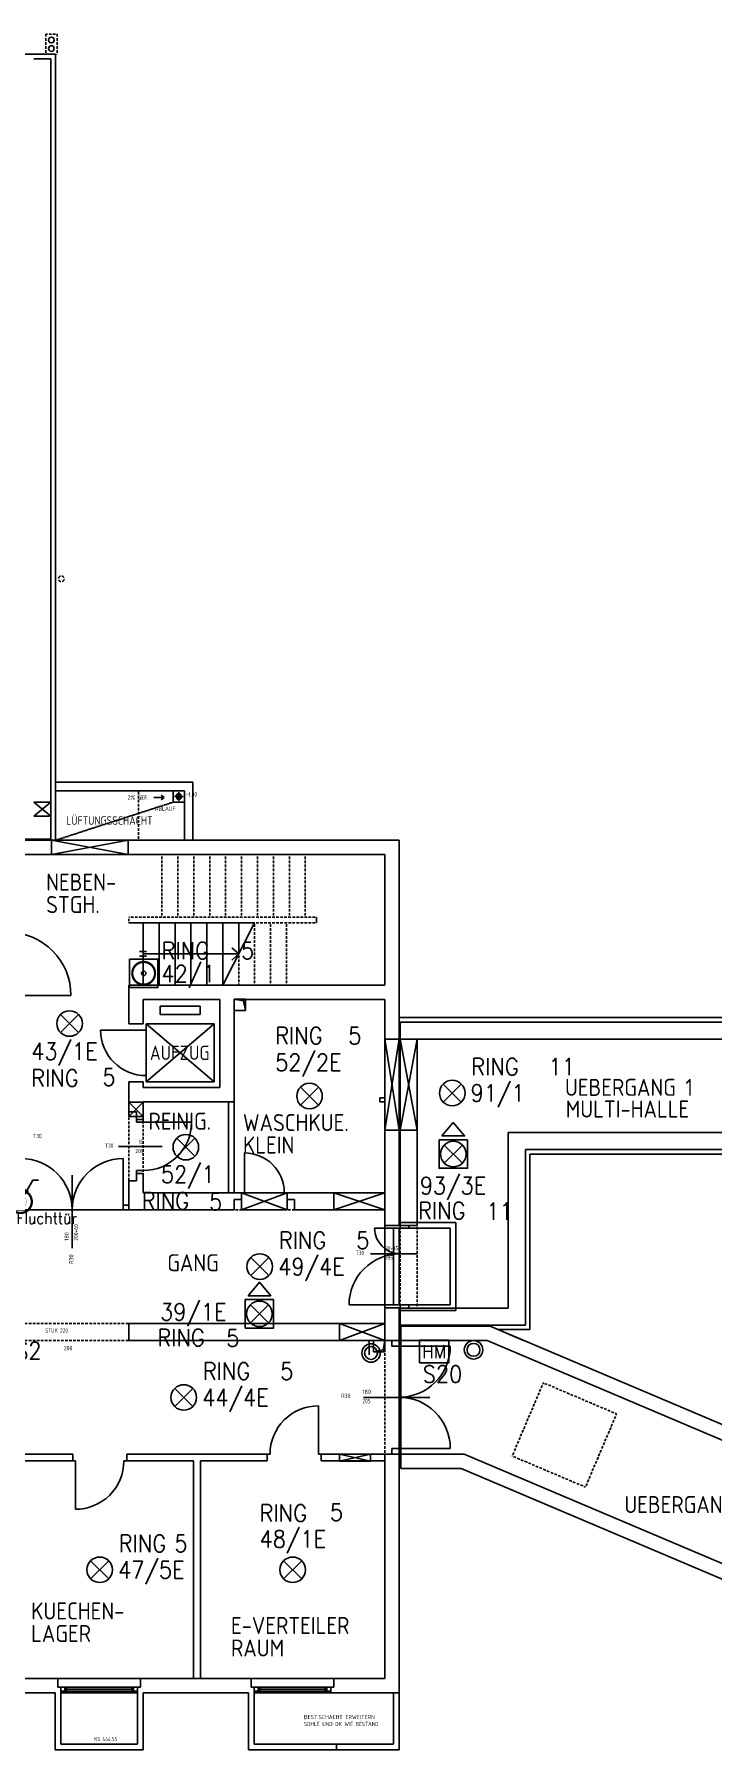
# Model space of a CAD drawing. Extents: x -386 to 10077, y -116 to 3208.
# Drawn here: x 3814 to 5006, y -100 to 2918 of the extents above; entities that cross this region are included whole.
import ezdxf
from ezdxf.enums import TextEntityAlignment as Align

# ---------------------------------------------------------------- set-up
doc = ezdxf.new("R2010")
doc.units = 0
doc.header["$LTSCALE"] = 60
for name, pattern in [('X1$0$ACHSE', [0.115, 0, -0.04, 0.075, 0]), ('X1$0$PUNKT_1MM', [0.05, 0, -0.05]), ('Y1$0$ACHSE', [0.115, 0, -0.04, 0.075, 0])]:
    doc.linetypes.add(name, pattern=pattern)
doc.layers.get('0').update_dxf_attribs({"linetype": 'CONTINUOUS'})
doc.layers.add('SECO-BRAND', color=240, linetype='CONTINUOUS')
doc.layers.add('SECO-BRAND_LOOP', color=81, linetype='CONTINUOUS')
doc.styles.add('ROMANS', font='romans.shx', dxfattribs={"width": 0.9})
doc.styles.add('SMALL', font='ISO.SHX', dxfattribs={"height": 12.5})

# ---------------------------------------------------------------- blocks, each defined once
blk = doc.blocks.new('SecoS-magnet')
blk.add_lwpolyline([(-0.256, -0.2), (0.256, -0.2), (0.256, 0.2), (-0.256, 0.2)], close=True)
at = {"color": 82, "style": 'ROMANS', "width": 0.95}
blk.add_text('HM', height=0.23, dxfattribs=at).set_placement((0, 0), align=Align.MIDDLE_CENTER)
at = {"style": 'ROMANS', "width": 0.9, "flags": 1}
for tag, p in [('PRODUKT_1', (-0.378, -0.146)), ('PRODUKT_2', (-0.378, -0.596)), ('TECHNIK', (-0.378, -1.049)), ('SECOPOS', (-0.378, -1.51))]:
    blk.add_attdef(tag, text='', height=0.3, dxfattribs=at).set_placement(p, align=Align.RIGHT)
at = {"color": 81, "style": 'ROMANS', "width": 0.9}
for tag, p in [('MELDERNUMMER', (0.278, -0.123)), ('LINE_1', (0.278, -0.572)), ('LINE_2', (0.278, -1.023)), ('ZUSATZTEXT', (0.278, -1.468))]:
    blk.add_attdef(tag, p, '', height=0.3, dxfattribs=at)
at = {"layer": 'SECO-BRAND_LOOP', "color": 7, "style": 'ROMANS', "width": 0.8}
for tag, p, flags in [('RING', (0.278, 0.325), 9), ('RINGNUMMER', (1.242, 0.325), 1)]:
    blk.add_attdef(tag, p, '', height=0.3, dxfattribs=dict(at, flags=flags))
blk = doc.blocks.new('SecoS-anschluss steuerung')
blk.add_lwpolyline([(0.315, 0.379), (0.219, 0.379), (0.118, 0.205)])
at = {"const_width": 0.4}
for points in [[(-0.02, 0, -1), (0.02, 0, 0.956007)], [(-0.02, 0, 1), (0.02, 0, -0.956007)]]:
    blk.add_lwpolyline(points, format="xyb", dxfattribs=at)
at = {"const_width": 0.00445}
blk.add_lwpolyline([(-0.107, 0, 1), (0.107, 0, 1)], format="xyb", close=True, dxfattribs=at)
blk.add_lwpolyline([(0.055, 0.095, 0, 0.08, 0), (0.118, 0.205, 0.1, 0.1, 0)], format="xyseb")
blk.add_circle((0, 0), 0.04)
at = {"style": 'ROMANS', "width": 0.9, "flags": 1}
for tag, p in [('PRODUKT_1', (-0.344, -0.029)), ('PRODUKT_2', (-0.344, -0.479)), ('TECHNIK', (-0.344, -0.931)), ('SECOPOS', (-0.344, -1.393))]:
    blk.add_attdef(tag, text='', height=0.3, dxfattribs=at).set_placement(p, align=Align.RIGHT)
at = {"color": 81, "style": 'ROMANS', "width": 0.9}
for tag, p in [('MELDERNUMMER', (0.33, -0.013)), ('LINE_1', (0.33, -0.461)), ('LINE_2', (0.33, -0.913)), ('ZUSATZTEXT', (0.33, -1.358))]:
    blk.add_attdef(tag, p, '', height=0.3, dxfattribs=at)
at = {"layer": 'SECO-BRAND_LOOP', "color": 7, "style": 'ROMANS', "width": 0.8}
for tag, p, flags in [('RING', (0.33, 0.436), 9), ('RINGNUMMER', (1.294, 0.436), 1)]:
    blk.add_attdef(tag, p, '', height=0.3, dxfattribs=dict(at, flags=flags))
blk = doc.blocks.new('SecoS-sirene')
blk.add_lwpolyline([(0.044, 0.307), (0.144, 0.807), (-0.206, 1.007), (-0.056, 0.307)])
blk.add_lwpolyline([(0.15, 0), (-0.15, 0), (-0.15, 0.306), (0.15, 0.306)], close=True)
at = {"style": 'ROMANS', "width": 0.9, "flags": 1}
for tag, p in [('PRODUKT_1', (-0.344, 0.022)), ('PRODUKT_2', (-0.344, -0.428)), ('TECHNIK', (-0.344, -0.88)), ('SECOPOS', (-0.344, -1.342))]:
    blk.add_attdef(tag, text='', height=0.3, dxfattribs=at).set_placement(p, align=Align.RIGHT)
at = {"color": 81, "style": 'ROMANS', "width": 0.9}
for tag, p in [('MELDERNUMMER', (0.33, 0.038)), ('LINE_1', (0.33, -0.41)), ('LINE_2', (0.33, -0.861)), ('ZUSATZTEXT', (0.33, -1.307))]:
    blk.add_attdef(tag, p, '', height=0.3, dxfattribs=at)
at = {"layer": 'SECO-BRAND_LOOP', "color": 7, "style": 'ROMANS', "width": 0.8}
for tag, p, flags in [('RING', (0.33, 0.487), 9), ('RINGNUMMER', (1.294, 0.487), 1)]:
    blk.add_attdef(tag, p, '', height=0.3, dxfattribs=dict(at, flags=flags))
blk = doc.blocks.new('SecoS-opt zwdi')
for p, q in [((0.159, 0.159), (-0.159, -0.159)), ((-0.159, 0.159), (0.159, -0.159))]:
    blk.add_line(p, q)
for points in [[(-0.201, 0.32), (-0.001, 0.555), (0.199, 0.32)], [(0.25, 0.25), (-0.25, 0.25), (-0.25, -0.25), (0.25, -0.25)]]:
    blk.add_lwpolyline(points, close=True)
blk.add_circle((0, 0), 0.225)
at = {"style": 'ROMANS', "width": 0.9, "flags": 1}
for tag, p in [('PRODUKT_1', (-0.344, -0.147)), ('PRODUKT_2', (-0.344, -0.597)), ('TECHNIK', (-0.344, -1.049)), ('SECOPOS', (-0.344, -1.511))]:
    blk.add_attdef(tag, text='', height=0.3, dxfattribs=at).set_placement(p, align=Align.RIGHT)
at = {"color": 81, "style": 'ROMANS', "width": 0.9}
for tag, p in [('MELDERNUMMER', (0.33, -0.131)), ('LINE_1', (0.33, -0.579)), ('LINE_2', (0.33, -1.031)), ('ZUSATZTEXT', (0.33, -1.476))]:
    blk.add_attdef(tag, p, '', height=0.3, dxfattribs=at)
at = {"layer": 'SECO-BRAND_LOOP', "color": 7, "style": 'ROMANS', "width": 0.8, "flags": 8}
blk.add_attdef('RING', (0.33, 0.317), '', height=0.3, dxfattribs=at)
at = {"layer": 'SECO-BRAND_LOOP', "color": 7, "style": 'ROMANS', "width": 0.8}
blk.add_attdef('RINGNUMMER', (1.294, 0.317), '', height=0.3, dxfattribs=at)
blk = doc.blocks.new('SecoS-dkm')
blk.add_lwpolyline([(-0.25, 0.25), (0.25, 0.25), (0.25, -0.25), (-0.25, -0.25)], close=True)
at = {"const_width": 0.4}
for points in [[(-0.02, 0, -1), (0.02, 0, 0.956007)], [(-0.02, 0, 1), (0.02, 0, -0.956007)]]:
    blk.add_lwpolyline(points, format="xyb", dxfattribs=at)
blk.add_circle((0, 0), 0.04)
at = {"style": 'ROMANS', "width": 0.9, "flags": 1}
for tag, p in [('PRODUKT_1', (-0.344, -0.147)), ('PRODUKT_2', (-0.344, -0.597)), ('TECHNIK', (-0.344, -1.049)), ('SECOPOS', (-0.344, -1.511))]:
    blk.add_attdef(tag, text='', height=0.3, dxfattribs=at).set_placement(p, align=Align.RIGHT)
at = {"color": 81, "style": 'ROMANS', "width": 0.9}
for tag, p in [('MELDERNUMMER', (0.33, -0.131)), ('LINE_1', (0.33, -0.579)), ('LINE_2', (0.33, -1.031)), ('ZUSATZTEXT', (0.33, -1.476))]:
    blk.add_attdef(tag, p, '', height=0.3, dxfattribs=at)
at = {"layer": 'SECO-BRAND_LOOP', "color": 7, "style": 'ROMANS', "width": 0.8, "flags": 8}
blk.add_attdef('RING', (0.33, 0.317), '', height=0.3, dxfattribs=at)
at = {"layer": 'SECO-BRAND_LOOP', "color": 7, "style": 'ROMANS', "width": 0.8}
blk.add_attdef('RINGNUMMER', (1.294, 0.317), '', height=0.3, dxfattribs=at)
blk = doc.blocks.new('SecoS-torschliesser')
for radius in [0.162, 0.113]:
    blk.add_circle((0, 0), radius)
at = {"style": 'ROMANS', "width": 0.9, "flags": 1}
for tag, p in [('PRODUKT_1', (-0.328, -0.13)), ('PRODUKT_2', (-0.328, -0.58)), ('TECHNIK', (-0.328, -1.033)), ('SECOPOS', (-0.328, -1.495))]:
    blk.add_attdef(tag, text='', height=0.3, dxfattribs=at).set_placement(p, align=Align.RIGHT)
at = {"color": 81, "style": 'ROMANS', "width": 0.9}
for tag, p in [('MELDERNUMMER', (0.195, -0.142)), ('LINE_1', (0.195, -0.59)), ('LINE_2', (0.195, -1.042)), ('ZUSATZTEXT', (0.195, -1.487))]:
    blk.add_attdef(tag, p, '', height=0.3, dxfattribs=at)
at = {"layer": 'SECO-BRAND_LOOP', "color": 7, "style": 'ROMANS', "width": 0.8}
for tag, p, flags in [('RING', (0.195, 0.307), 9), ('RINGNUMMER', (1.159, 0.307), 1)]:
    blk.add_attdef(tag, p, '', height=0.3, dxfattribs=dict(at, flags=flags))
blk = doc.blocks.new('SecoS-opt')
for p, q in [((0.159, 0.159), (-0.159, -0.159)), ((-0.159, 0.159), (0.159, -0.159))]:
    blk.add_line(p, q)
blk.add_circle((0, 0), 0.225)
at = {"style": 'ROMANS', "width": 0.9, "flags": 1}
for tag, p in [('PRODUKT_1', (-0.344, -0.147)), ('PRODUKT_2', (-0.344, -0.597)), ('TECHNIK', (-0.344, -1.049)), ('SECOPOS', (-0.344, -1.511))]:
    blk.add_attdef(tag, text='', height=0.3, dxfattribs=at).set_placement(p, align=Align.RIGHT)
at = {"color": 81, "style": 'ROMANS', "width": 0.9}
for tag, p in [('MELDERNUMMER', (0.33, -0.131)), ('LINE_1', (0.33, -0.989)), ('LINE_2', (0.33, -1.441)), ('ZUSATZTEXT', (0.33, -1.886))]:
    blk.add_attdef(tag, p, '', height=0.3, dxfattribs=at)
at = {"layer": 'SECO-BRAND_LOOP', "color": 7, "style": 'ROMANS', "width": 0.8, "flags": 8}
blk.add_attdef('RING', (0.33, -0.579), '', height=0.3, dxfattribs=at)
at = {"layer": 'SECO-BRAND_LOOP', "color": 7, "style": 'ROMANS', "width": 0.8}
blk.add_attdef('RINGNUMMER', (1.294, -0.579), '', height=0.3, dxfattribs=at)

msp = doc.modelspace()

# ---------------------------------------------------------------- linework, layer by layer
at = {"color": 252, "linetype": 'X1$0$ACHSE'}
for p, q in [((3833.5, 2883), (3833.5, 2918)), ((3853.5, 2918), (3833.5, 2918)), ((3853.5, 2883), (3853.5, 2918)), ((3850.5, 2883), (3853.5, 2883)), ((3997, 1500), (3997, 1587)), ((4038, 1365), (4038, 1475)), ((4066, 1365), (4066, 1475)), ((4094, 1365), (4094, 1475)), ((4122, 1365), (4122, 1475)), ((4150, 1365), (4150, 1475)), ((4178, 1365), (4178, 1475)), ((4206, 1365), (4206, 1475)), ((4234, 1365), (4234, 1475)), ((4262, 1365), (4262, 1475)), ((4290, 1365), (4290, 1475)), ((4310, 1365), (3980, 1365)), ((3980, 1355), (3980, 1365)), ((4201, 1355), (4310, 1355)), ((4201, 1355), (4201, 1245)), ((4229, 1355), (4229, 1245)), ((4257, 1355), (4257, 1245)), ((4173, 1300), (4173, 1245)), ((3980, 1022), (3980, 901)), ((4005, 914), (4005, 1009)), ((4165, 850), (4271, 850)), ((4457, 822.5), (4457, 677)), ((4487, 822.5), (4487, 677)), ((3780, 650), (3980, 650)), ((3780, 620), (3980, 620)), ((4430, 420), (4430, 620)), ((4455, 420), (4455, 620)), ((4653.9, 416.7), (4708.6, 545.5)), ((4708.6, 545.5), (4837.4, 490.8)), ((4782.7, 362), (4837.4, 490.8)), ((4653.9, 416.7), (4782.7, 362))]:
    msp.add_line(p, q, dxfattribs=at)
at = {"color": 252, "linetype": 'Continuous'}
for p, q in [((1564.5, 2883), (3850.5, 2883)), ((3812.5, 2875), (3842.5, 2875)), ((3842.5, 2875), (3842.5, 1502)), ((3850.5, 2883), (3850.5, 1500)), ((3850.5, 1602), (4092.5, 1602)), ((4092.5, 1500), (4092.5, 1602)), ((3850.5, 1587), (4077.5, 1587)), ((4023.9, 1575.1), (4041.8, 1575.1)), ((4041.8, 1575.1), (4036.3, 1579.2)), ((4041.8, 1575.1), (4036.3, 1571)), ((4057.5, 1587), (4057.5, 1567)), ((4060, 1577), (4075, 1577)), ((4067.5, 1569.5), (4067.5, 1584.5)), ((4077.5, 1500), (4077.5, 1587)), ((4077.5, 1587), (4077.5, 1567)), ((3812.4, 1567.2), (3842.4, 1567.2)), ((3812.4, 1567.2), (3842.4, 1542.2)), ((3812.4, 1542.2), (3842.4, 1567.2)), ((3812.4, 1542.2), (3842.4, 1542.2)), ((3842.5, 1547.1), (3842.5, 1562.1)), ((4057.5, 1567), (4077.5, 1567)), ((3490, 1502), (3842.5, 1502)), ((3660, 1500), (4455, 1500)), ((3660, 1500), (4455, 1500)), ((3843.7, 1475), (3978.7, 1500)), ((3978.7, 1475), (3843.7, 1500)), ((3843.7, 1500), (3978.7, 1500)), ((3843.7, 1475), (3843.7, 1500)), ((3978.7, 1475), (3978.7, 1500)), ((4455, 1500), (4401.5, 1500)), ((4455, 1500), (4402.3, 1500)), ((4455, 827.5), (4455, 1500)), ((4455, 827.5), (4455, 1500)), ((3780, 1475), (4430, 1475)), ((3978.7, 1475), (3843.7, 1475)), ((4430, 1475), (4402.3, 1475)), ((4430, 1245), (4430, 1475)), ((4430, 1245), (4430, 1475)), ((4310, 1365), (4310, 1355)), ((4201, 1355), (3980, 1355)), ((4005, 1355), (4005, 1245)), ((4033, 1355), (4033, 1245)), ((4061, 1355), (4061, 1245)), ((4089, 1355), (4089, 1245)), ((4117, 1355), (4117, 1245)), ((4145, 1355), (4145, 1245)), ((4145, 1245), (4201, 1355)), ((4173, 1355), (4173, 1300)), ((4010.7, 1304.1), (3998.2, 1304.1)), ((4005, 1300), (4173, 1300)), ((4173, 1300), (4160.7, 1310.8)), ((4173, 1300), (4160.7, 1289.2)), ((4010.7, 1295.9), (3998.2, 1295.9)), ((4430, 1245), (3980, 1245)), ((3980, 1177), (3980, 1245)), ((4430, 1245), (4402.3, 1245)), ((3767, 1227), (3878, 1227)), ((4140, 1220), (4005, 1220)), ((4005, 1177), (4005, 1220)), ((4034.8, 1208.1), (4105.2, 1208.1)), ((4034.8, 1193.2), (4034.8, 1208.1)), ((4105.2, 1193.2), (4105.2, 1208.1)), ((4140, 1065), (4140, 1220)), ((4165, 1220.3), (4165, 1200.3)), ((4165, 1220.3), (4185, 1220.3)), ((4181.4, 1217.4), (4165, 1220.3)), ((4165, 1040), (4165, 1220)), ((4430, 1220), (4165, 1220)), ((4185, 1220.3), (4181.4, 1217.4)), ((4185, 1220.3), (4181.4, 1217.4)), ((4181.4, 1217.4), (4185, 1200.3)), ((4185, 1200.3), (4185, 1220.3)), ((4185, 1200.3), (4185, 1220.3)), ((4430, 1220), (4402.3, 1220)), ((4430, 880), (4430, 1220)), ((4430, 880), (4430, 1220)), ((4034.8, 1193.2), (4105.2, 1193.2)), ((4165, 1200.3), (4185, 1200.3)), ((5053.2, 1188), (4455, 1188)), ((5053.2, 1188), (4455, 1188)), ((4457, 1180), (4457, 822.5)), ((5061.5, 1180), (4457, 1180)), ((5061.2, 1180), (4457, 1180)), ((4457, 1180), (4457, 822.5)), ((4010, 1166), (3930, 1166)), ((4005, 1177), (3980, 1177)), ((4010, 1177), (4130, 1177)), ((4010, 1177), (4130, 1075)), ((4010, 1075), (4130, 1177)), ((4010, 1177), (4010, 1075)), ((4130, 1177), (4130, 1075)), ((4430.2, 1150), (4455.2, 990)), ((4430.2, 990), (4455.2, 1150)), ((4430.2, 1150), (4455.2, 1150)), ((4430.2, 990), (4430.2, 1150)), ((4430.2, 1150), (4455.2, 990)), ((4430.2, 990), (4455.2, 1150)), ((4430.2, 1150), (4455.2, 1150)), ((4455.2, 1150), (4455.2, 990)), ((4457, 1150), (4487, 990)), ((4457, 990), (4487, 1150)), ((5091.5, 1150), (4457, 1150)), ((5091, 1150), (4457, 1150)), ((4457, 1150), (4487, 990)), ((4457, 990), (4487, 1150)), ((4487, 1150), (4487, 822.5)), ((4487, 1150), (4487, 822.5)), ((3980, 1022), (3980, 1075)), ((4005, 1075), (3980, 1075)), ((4005, 1065), (4005, 1075)), ((4140, 1065), (4005, 1065)), ((4010, 1075), (4130, 1075)), ((3980, 1039.1), (4005, 1039.1)), ((4005, 1014.1), (3980, 1039.1)), ((3980, 1014.1), (4005, 1039.1)), ((3980, 1014.1), (3980, 1039.1)), ((4165, 1040), (4005, 1040)), ((4005, 1022), (4005, 1040)), ((4005, 1014.1), (4005, 1039.1)), ((4155, 1040), (4155, 880)), ((4165, 1040), (4165, 880)), ((4421, 1047), (4430, 1047)), ((4421, 1047), (4421, 1040)), ((4421, 1040), (4430, 1040)), ((3993, 1022), (3980, 1022)), ((4005, 1014.1), (3980, 1014.1)), ((3993, 1022), (3993, 1009)), ((3993, 1004), (3993, 1009.7)), ((3993, 1009), (4005, 1009)), ((4005, 1004), (3993, 1004)), ((4005, 1022), (4005, 1009)), ((4005, 1009), (4005, 1004)), ((4090, 1004), (4005, 1004)), ((4430.2, 990), (4455.2, 990)), ((4430.2, 990), (4455.2, 990)), ((4457, 990), (4487, 990)), ((4457, 990), (4487, 990)), ((4647, 986), (4647, 677)), ((5091.5, 986), (4647, 986)), ((5091.5, 986), (4647, 986)), ((4647, 986), (4647, 677)), ((4038.5, 961.5), (3961.8, 961.5)), ((3970, 850), (3970, 940)), ((4183, 880), (4183, 950)), ((4677, 956), (4677, 647)), ((5061.5, 956), (4677, 956)), ((5061.5, 956), (4677, 956)), ((4677, 956), (4677, 647)), ((4685, 948), (4685, 639)), ((5053.5, 948), (4685, 948)), ((5053.5, 948), (4685, 948)), ((4685, 948), (4685, 639)), ((3880, 782.2), (3880, 910.6)), ((3993, 919), (3993, 914)), ((4005, 919), (3993, 919)), ((3993, 901), (3993, 914)), ((3993, 914), (4005, 914)), ((4005, 901), (4005, 914)), ((3980, 850), (3980, 901)), ((3993, 901), (3980, 901)), ((4005, 880), (4005, 901)), ((4005, 880), (4165, 880)), ((4165, 880), (4178, 880)), ((4178, 880), (4178, 868)), ((4178, 850), (4178, 880)), ((4258, 850), (4178, 880)), ((4178, 850), (4258, 880)), ((4178, 880), (4258, 880)), ((4178, 880), (4183, 880)), ((4253, 880), (4258, 880)), ((4258, 880), (4258, 868)), ((4258, 850), (4258, 880)), ((4258, 880), (4271, 880)), ((4271, 880), (4430, 880)), ((4340, 880), (4430, 880)), ((4430, 850), (4340, 880)), ((4340, 850), (4430, 880)), ((4340, 850), (4340, 880)), ((4402.3, 880), (4430, 880)), ((4430, 850), (4430, 880)), ((3980, 850), (3780, 850)), ((3970, 858), (3980, 858)), ((3980, 850), (4165, 850)), ((4165, 868), (4178, 868)), ((4165, 868), (4165, 850)), ((4258, 850), (4178, 850)), ((4258, 868), (4271, 868)), ((4271, 850), (4271, 868)), ((4271, 850), (4430, 850)), ((4430, 850), (4340, 850)), ((4402.3, 850), (4430, 850)), ((4430, 822.5), (4430, 850)), ((4430, 822.5), (4430, 850)), ((4412, 817.5), (4457, 817.5)), ((4412, 817.5), (4457, 817.5)), ((4430, 822.5), (4430, 677.5)), ((4430, 822.5), (4445, 822.5)), ((4430, 822.5), (4445, 822.5)), ((4445, 822.5), (4455, 822.5)), ((4445, 822.5), (4455, 822.5)), ((4445, 817.5), (4545, 817.5)), ((4445, 817.5), (4445, 682.5)), ((4455, 827.5), (4555, 827.5)), ((4455, 827.5), (4455, 822.5)), ((4455, 827.5), (4455, 822.5)), ((4455, 817.5), (4455, 682.5)), ((4457, 822.5), (4487, 822.5)), ((4457, 817.5), (4457, 822.5)), ((4457, 817.5), (4457, 822.5)), ((4457, 817.5), (4457, 822.5)), ((4457, 822.5), (4487, 822.5)), ((4457, 817.5), (4457, 822.5)), ((4457, 817.5), (4472, 817.5)), ((4472, 817.5), (4457, 817.5)), ((4472, 817.5), (4472, 822.5)), ((4472, 817.5), (4472, 822.5)), ((4545, 817.5), (4545, 682.5)), ((4555, 827.5), (4555, 672.5)), ((4404.7, 772.5), (4487, 772.5)), ((4404.7, 772.5), (4487, 772.5)), ((4457, 682.5), (4367, 682.5)), ((4457, 682.5), (4367, 682.5)), ((4430, 650), (4430, 677.5)), ((4430, 677.5), (4445, 677.5)), ((4430, 650), (4430, 677.5)), ((4430, 677.5), (4445, 677.5)), ((4445, 682.5), (4545, 682.5)), ((4445, 677.5), (4455, 677.5)), ((4445, 677.5), (4455, 677.5)), ((4455, 677.5), (4455, 672.5)), ((4455, 677.5), (4455, 672.5)), ((4455, 672.5), (4555, 672.5)), ((4455, 650), (4455, 672.5)), ((4455, 650), (4455, 672.5)), ((4457, 682.5), (4457, 677.5)), ((4457, 682.5), (4457, 677.5)), ((4457, 682.5), (4457, 677.5)), ((4457, 682.5), (4472, 682.5)), ((4457, 677.5), (4457, 682.5)), ((4472, 682.5), (4457, 682.5)), ((4457, 677), (4647, 677)), ((4457, 647), (4457, 677)), ((4457, 677), (4487, 677)), ((4457, 677), (4457, 647)), ((4457, 647), (4457, 677)), ((4472, 677.5), (4472, 682.5)), ((4472, 677.5), (4472, 682.5)), ((4487, 677), (4647, 677)), ((3980, 650), (4430, 650)), ((3980, 650), (3980, 620)), ((4350, 650), (4430, 650)), ((4430, 620), (4350, 650)), ((4350, 620), (4430, 650)), ((4350, 620), (4350, 650)), ((4430, 650), (4402.3, 650)), ((4430, 620), (4430, 650)), ((4455, 620), (4455, 650)), ((4455, 620), (4455, 650)), ((4457, 647), (4677, 647)), ((4457, 647), (4677, 647)), ((4458, 645), (4615, 645)), ((4458, 620), (4458, 645)), ((4458, 645), (4615, 645)), ((4458, 620), (4458, 645)), ((4615, 645), (4673.9, 620)), ((4615, 645), (5201.5, 396.1)), ((4685, 639), (4629.1, 639)), ((4685, 639), (4629.1, 639)), ((3980, 620), (4455, 620)), ((4429.9, 620), (4350, 620)), ((4455, 620), (4402.3, 620)), ((4402.3, 620), (4402.3, 595)), ((4430, 620), (4405, 620)), ((4409.9, 620), (4409.9, 600)), ((4409.9, 620), (4409.9, 600)), ((4409.9, 620), (4409.9, 600)), ((4429.9, 620), (4409.9, 620)), ((4429.9, 620), (4409.9, 620)), ((4427, 603.6), (4429.9, 620)), ((4427, 603.6), (4429.9, 620)), ((4427, 603.6), (4429.9, 620)), ((4429.9, 620), (4429.9, 600)), ((4429.9, 620), (4429.9, 600)), ((4429.9, 620), (4429.9, 600)), ((4442.5, 610), (4442.5, 620)), ((4455, 610), (4442.5, 610)), ((4455, 620), (4455, 420)), ((4455, 620), (4455, 420)), ((4455, 610), (4545, 610)), ((4458, 620), (4609.9, 620)), ((4458, 620), (4609.9, 620)), ((4458, 420), (4458, 620)), ((4609.9, 620), (5201.5, 368.9)), ((4427, 603.6), (4409.9, 600)), ((4427, 603.6), (4409.9, 600)), ((4427, 603.6), (4409.9, 600)), ((4409.9, 600), (4429.9, 600)), ((4409.9, 600), (4429.9, 600)), ((4409.9, 600), (4429.9, 600)), ((4409.9, 600), (4429.9, 600)), ((4409.9, 600), (4429.9, 600)), ((4409.9, 600), (4429.9, 600)), ((4429.9, 600), (4427, 603.6)), ((4429.9, 600), (4427, 603.6)), ((4429.9, 600), (4427, 603.6)), ((4429.9, 600), (4427, 603.6)), ((4429.9, 600), (4427, 603.6)), ((4429.9, 600), (4427, 603.6)), ((4392.6, 519.9), (4509, 519.9)), ((4313, 420), (4313, 505)), ((4442.5, 420), (4442.5, 430)), ((4442.5, 430), (4455, 430)), ((4455, 430), (4545, 430)), ((3293.5, 420), (3881, 420)), ((3763.5, 408), (3881, 408)), ((3881, 408), (3881, 420)), ((3881, 408), (3886, 408)), ((3886, 408), (3886, 323)), ((3976, 408), (3971, 408)), ((3976, 420), (4223, 420)), ((3976, 408), (3976, 420)), ((3976, 408), (4093.5, 408)), ((4093.5, 25), (4093.5, 408)), ((4105.5, 408), (4223, 408)), ((4105.5, 25), (4105.5, 408)), ((4223, 408), (4223, 420)), ((4223, 420), (4228, 420)), ((4318, 420), (4313, 420)), ((4318, 420), (4455, 420)), ((4318, 408), (4318, 420)), ((4318, 408), (4430, 408)), ((4350, 420), (4405, 420)), ((4405, 407.9), (4350, 420)), ((4350, 407.9), (4405, 420)), ((4350, 407.9), (4350, 420)), ((4405, 407.9), (4350, 407.9)), ((4405, 420), (4405, 407.9)), ((4430, 25), (4430, 420)), ((4455, 0), (4455, 420)), ((4458, 420), (4569.2, 420)), ((4458, 395), (4458, 420)), ((4458, 395), (4564.1, 395)), ((4564.1, 395), (5201.5, 124.5)), ((4569.2, 420), (5201.5, 151.6)), ((3660, 25), (3855, 25)), ((3665, 0), (3850, 0)), ((3850, 0), (3850, -100)), ((3855, 25), (4000, 25)), ((3855, 25), (3855, 10)), ((3860, 10), (3855, 10)), ((3860, 10), (3860, -90)), ((3860, 10), (3995, 10)), ((3860, 3), (3995, 3)), ((3860, 0), (3995, 0)), ((3867, 10), (3867, 3)), ((3870, 10), (3870, 3)), ((3870, 6.5), (3985, 6.5)), ((3985, 3), (3985, 10)), ((3988, 3), (3988, 10)), ((3995, 10), (3995, -90)), ((3995, 10), (4000, 10)), ((4000, 25), (4195, 25)), ((4000, 25), (4000, 10)), ((4005, 0), (4190, 0)), ((4005, 0), (4005, -100)), ((4190, 0), (4190, -100)), ((4195, 25), (4340, 25)), ((4195, 25), (4195, 10)), ((4195, 10), (4200, 10)), ((4200, 10), (4200, -90)), ((4200, 10), (4335, 10)), ((4200, 3), (4335, 3)), ((4200, 0), (4335, 0)), ((4207, 10), (4207, 3)), ((4210, 10), (4210, 3)), ((4210, 6.5), (4325, 6.5)), ((4325, 3), (4325, 10)), ((4328, 3), (4328, 10)), ((4335, 10), (4335, 0)), ((4335, 10), (4340, 10)), ((4335, 0), (4455, 0)), ((4340, 25), (4430, 25)), ((4340, 25), (4340, 10)), ((4445, -90), (4445, 0)), ((4455, -100), (4455, 0)), ((3860, -90), (3995, -90)), ((4200, -90), (4345, -90)), ((4345, -90), (4445, -90)), ((4345, -90), (4345, -100)), ((3850, -100), (4005, -100)), ((4190, -100), (4345, -100)), ((4345, -100), (4455, -100))]:
    msp.add_line(p, q, dxfattribs=at)
at = {"color": 252, "linetype": 'X1$0$PUNKT_1MM'}
msp.add_line((4057.5, 1567), (3850.5, 1500), dxfattribs=at)
at = {"color": 252, "linetype": 'Y1$0$ACHSE'}
for p, q in [((4457, 822.5), (4457, 677)), ((4487, 822.5), (4487, 677))]:
    msp.add_line(p, q, dxfattribs=at)
at = {"color": 252, "linetype": 'Continuous'}
for centre, radius, start, end in [((3843.5, 2908), 5, 0, 180), ((3843.5, 2908), 5, 180, 0), ((3843.5, 2893), 5, 0, 180), ((3843.5, 2893), 5, 180, 0), ((4067.5, 1577), 3.75, 0, 180), ((4067.5, 1577), 3.75, 180, 0), ((4067.5, 1577), 1.87, 180, 270), ((4067.5, 1577), 1.87, 360, 90), ((3767, 1227), 111, 0, 90), ((4010, 1166), 80, 180, 270), ((4005, 1004), 85, 270, 0), ((3790, 850), 90, 0, 90), ((3970, 850), 90, 90, 180), ((4183, 880), 70, 0, 90), ((4457, 817.5), 45, 180, 270), ((4457, 817.5), 45, 180, 270), ((4457, 682.5), 90, 90, 180.0044), ((4457, 682.5), 90, 90, 180.0044), ((4455, 610), 90, 270, 0), ((4455, 430), 90, 0, 90), ((4313, 420), 85, 89.8583, 180), ((3886, 408), 85, 269.8583, 0)]:
    msp.add_arc(centre, radius, start, end, dxfattribs=at)
at = {"color": 252, "linetype": 'X1$0$ACHSE'}
for centre, start, end in [((3861, 1960), 0, 180), ((3861, 1960), 180, 0), ((4067.5, 1577), 0, 180), ((4067.5, 1577), 180, 0)]:
    msp.add_arc(centre, 5, start, end, dxfattribs=at)

# ---------------------------------------------------------------- block references
at = {"layer": 'SECO-BRAND'}
ref = msp.add_blockref('SecoS-dkm', (4005.8, 1266, 140), dxfattribs=dict(at, xscale=100, yscale=100, zscale=100))
ref.add_attrib('MELDERNUMMER', '42/1', (4037, 1250.2, -13860), dxfattribs={"layer": '0', "color": 81, "height": 30, "style": 'ROMANS', "width": 0.9})
ref.add_attrib('RINGNUMMER', '5', (4177.1, 1291, -13860), dxfattribs={"layer": 'SECO-BRAND_LOOP', "color": 7, "height": 30, "style": 'ROMANS', "width": 0.9})
ref.add_attrib('RING', 'RING', (4037.4, 1291, -13860), dxfattribs={"layer": 'SECO-BRAND_LOOP', "color": 7, "height": 30, "style": 'ROMANS', "width": 0.9, "flags": 8})
ref = msp.add_blockref('SecoS-opt', (3875.5, 1177.6, 280), dxfattribs=dict(at, xscale=100, yscale=100, zscale=100))
ref.add_attrib('MELDERNUMMER', '43/1E', (3808.1, 1113.7, -27720), dxfattribs={"layer": '0', "color": 81, "height": 30, "style": 'ROMANS', "width": 0.9})
ref.add_attrib('RINGNUMMER', '5', (3933.2, 1068.2, -27720), dxfattribs={"layer": 'SECO-BRAND_LOOP', "color": 7, "height": 30, "style": 'ROMANS', "width": 0.9})
ref.add_attrib('RING', 'RING', (3808.1, 1066.6, -27720), dxfattribs={"layer": 'SECO-BRAND_LOOP', "color": 7, "height": 30, "style": 'ROMANS', "width": 0.9, "flags": 8})
ref = msp.add_blockref('SecoS-opt', (4297.5, 1050, 280), dxfattribs=dict(at, xscale=100, yscale=100, zscale=100))
ref.add_attrib('MELDERNUMMER', '52/2E', (4237.1, 1094.2, -27720), dxfattribs={"layer": '0', "color": 81, "height": 30, "style": 'ROMANS', "width": 0.9})
ref.add_attrib('RINGNUMMER', '5', (4365.5, 1141.3, -27720), dxfattribs={"layer": 'SECO-BRAND_LOOP', "color": 7, "height": 30, "style": 'ROMANS', "width": 0.9})
ref.add_attrib('RING', 'RING', (4237.1, 1141.3, -27720), dxfattribs={"layer": 'SECO-BRAND_LOOP', "color": 7, "height": 30, "style": 'ROMANS', "width": 0.9, "flags": 8})
ref = msp.add_blockref('SecoS-opt', (4548.5, 1055.3, 280), dxfattribs=dict(at, xscale=100, yscale=100, zscale=100))
ref.add_attrib('MELDERNUMMER', '91/1', (4580.9, 1040.3, -27720), dxfattribs={"layer": '0', "color": 81, "height": 30, "style": 'ROMANS', "width": 0.9})
ref.add_attrib('RINGNUMMER', '11', (4718.1, 1086.6, -27720), dxfattribs={"layer": 'SECO-BRAND_LOOP', "color": 7, "height": 30, "style": 'ROMANS', "width": 0.9})
ref.add_attrib('RING', 'RING', (4582, 1086.6, -27720), dxfattribs={"layer": 'SECO-BRAND_LOOP', "color": 7, "height": 30, "style": 'ROMANS', "width": 0.9, "flags": 8})
ref = msp.add_blockref('SecoS-opt zwdi', (4550.4, 947.9), dxfattribs=dict(at, xscale=100, yscale=100, zscale=100))
ref.add_attrib('MELDERNUMMER', '93/3E', (4491.5, 877.4), dxfattribs={"layer": '0', "color": 81, "height": 30, "style": 'ROMANS', "width": 0.9})
ref.add_attrib('RINGNUMMER', '11', (4608.5, 832.3), dxfattribs={"layer": 'SECO-BRAND_LOOP', "color": 7, "height": 30, "style": 'ROMANS', "width": 0.9})
ref.add_attrib('RING', 'RING', (4488.5, 833.3), dxfattribs={"layer": 'SECO-BRAND_LOOP', "color": 7, "height": 30, "style": 'ROMANS', "width": 0.9, "flags": 8})
ref = msp.add_blockref('SecoS-opt', (4080, 960, 280), dxfattribs=dict(at, xscale=100, yscale=100, zscale=100))
ref.add_attrib('MELDERNUMMER', '52/1', (4036.1, 897.3, -27720), dxfattribs={"layer": '0', "color": 81, "height": 30, "style": 'ROMANS', "width": 0.9})
ref.add_attrib('RINGNUMMER', '5', (4120.8, 849.2, -27720), dxfattribs={"layer": 'SECO-BRAND_LOOP', "color": 7, "height": 30, "style": 'ROMANS', "width": 0.9})
ref.add_attrib('RING', 'RING', (4002.5, 850.6, -27720), dxfattribs={"layer": 'SECO-BRAND_LOOP', "color": 7, "height": 30, "style": 'ROMANS', "width": 0.9, "flags": 8})
ref = msp.add_blockref('SecoS-anschluss steuerung', (3789.1, 864.2), dxfattribs=dict(at, xscale=100, yscale=100, zscale=100))
ref.add_attrib('LINE_1', 'Fluchttür', (3782.3, 825), dxfattribs={"layer": '0', "color": 81, "height": 20, "style": 'ROMANS', "width": 0.9})
ref = msp.add_blockref('SecoS-opt', (4210, 750, 280), dxfattribs=dict(at, xscale=100, yscale=100, zscale=100))
ref.add_attrib('MELDERNUMMER', '49/4E', (4242.5, 734.9, -27720), dxfattribs={"layer": '0', "color": 81, "height": 30, "style": 'ROMANS', "width": 0.9})
ref.add_attrib('RINGNUMMER', '5', (4379.6, 781.3, -27720), dxfattribs={"layer": 'SECO-BRAND_LOOP', "color": 7, "height": 30, "style": 'ROMANS', "width": 0.9})
ref.add_attrib('RING', 'RING', (4243.6, 781.3, -27720), dxfattribs={"layer": 'SECO-BRAND_LOOP', "color": 7, "height": 30, "style": 'ROMANS', "width": 0.9, "flags": 8})
ref = msp.add_blockref('SecoS-opt zwdi', (4209.4, 666.8), dxfattribs=dict(at, xscale=100, yscale=100, zscale=100))
ref.add_attrib('MELDERNUMMER', '39/1E', (4034.7, 655.2), dxfattribs={"layer": '0', "color": 81, "height": 30, "style": 'ROMANS', "width": 0.9})
ref.add_attrib('RINGNUMMER', '5', (4151, 609.2), dxfattribs={"layer": 'SECO-BRAND_LOOP', "color": 7, "height": 30, "style": 'ROMANS', "width": 0.9})
ref.add_attrib('RING', 'RING', (4030, 610), dxfattribs={"layer": 'SECO-BRAND_LOOP', "color": 7, "height": 30, "style": 'ROMANS', "width": 0.9, "flags": 8})
ref = msp.add_blockref('SecoS-sirene', (3764.2, 620), dxfattribs=dict(at, xscale=100, yscale=100, zscale=100, rotation=180))
ref.add_attrib('MELDERNUMMER', 'S2', (3779.9, 587), dxfattribs={"layer": '0', "color": 81, "height": 30, "style": 'ROMANS', "width": 0.9})
at = {"layer": 'SECO-BRAND', "xscale": 100, "yscale": 100, "zscale": 100}
for p in [(4405.7, 597.9, 140), (4585.9, 603.5, 140)]:
    msp.add_blockref('SecoS-torschliesser', p, dxfattribs=at)
at = {"layer": 'SECO-BRAND'}
ref = msp.add_blockref('SecoS-magnet', (4516.6, 600.4), dxfattribs=dict(at, xscale=100, yscale=100, zscale=100))
ref.add_attrib('MELDERNUMMER', 'S20', (4496.6, 545.8), dxfattribs={"layer": '0', "color": 81, "height": 30, "style": 'ROMANS', "width": 0.9})
ref = msp.add_blockref('SecoS-opt', (4076.3, 519.7, 280), dxfattribs=dict(at, xscale=100, yscale=100, zscale=100))
ref.add_attrib('MELDERNUMMER', '44/4E', (4108.8, 504.6, -27720), dxfattribs={"layer": '0', "color": 81, "height": 30, "style": 'ROMANS', "width": 0.9})
ref.add_attrib('RINGNUMMER', '5', (4245.9, 551, -27720), dxfattribs={"layer": 'SECO-BRAND_LOOP', "color": 7, "height": 30, "style": 'ROMANS', "width": 0.9})
ref.add_attrib('RING', 'RING', (4109.9, 551, -27720), dxfattribs={"layer": 'SECO-BRAND_LOOP', "color": 7, "height": 30, "style": 'ROMANS', "width": 0.9, "flags": 8})
ref = msp.add_blockref('SecoS-opt', (4267.8, 216.5, 280), dxfattribs=dict(at, xscale=100, yscale=100, zscale=100))
ref.add_attrib('MELDERNUMMER', '48/1E', (4209.7, 255.7, -27720), dxfattribs={"layer": '0', "color": 81, "height": 30, "style": 'ROMANS', "width": 0.9})
ref.add_attrib('RINGNUMMER', '5', (4333.2, 302.8, -27720), dxfattribs={"layer": 'SECO-BRAND_LOOP', "color": 7, "height": 30, "style": 'ROMANS', "width": 0.9})
ref.add_attrib('RING', 'RING', (4209.7, 301.2, -27720), dxfattribs={"layer": 'SECO-BRAND_LOOP', "color": 7, "height": 30, "style": 'ROMANS', "width": 0.9, "flags": 8})
ref = msp.add_blockref('SecoS-opt', (3928.5, 216.5, 280), dxfattribs=dict(at, xscale=100, yscale=100, zscale=100))
ref.add_attrib('MELDERNUMMER', '47/5E', (3961, 201.4, -27720), dxfattribs={"layer": '0', "color": 81, "height": 30, "style": 'ROMANS', "width": 0.9})
ref.add_attrib('RINGNUMMER', '5', (4059.9, 247.8, -27720), dxfattribs={"layer": 'SECO-BRAND_LOOP', "color": 7, "height": 30, "style": 'ROMANS', "width": 0.9})
ref.add_attrib('RING', 'RING', (3962.1, 247.8, -27720), dxfattribs={"layer": 'SECO-BRAND_LOOP', "color": 7, "height": 30, "style": 'ROMANS', "width": 0.9, "flags": 8})

# ---------------------------------------------------------------- texts
at = {"color": 252, "style": 'SMALL'}
for s, height, width, p in [('2% GEF.', 7.5, 0.875188, (3977.7, 1579.1)), ('LÜFTUNGSSCHACHT', 15, 0.933333, (3869.5, 1542.2)), ('ABLAUF', 7.5, 0.890476, (4025.1, 1559.3)), ('NEBEN-', 30, 0.974026, (3834.4, 1441.4)), ('STGH.', 30, 0.974026, (3834.4, 1401.9)), ('AUFZUG', 25, 0.938095, (4016.8, 1138.6)), ('UEBERGANG 1', 30, 0.974026, (4746.7, 1080.3)), ('MULTI-HALLE', 30, 0.974026, (4748, 1042.1)), ('REINIG.', 30, 0.974026, (4014.2, 1020.8)), ('WASCHKUE.', 30, 0.974026, (4180.4, 1018.3)), ('T30', 7.5, 0.826891, (3811.5, 983.4)), ('T30', 7.5, 0.826891, (3937.5, 966.5)), ('  85', 7.5, 0.571429, (3991, 973.4)), ('KLEIN', 30, 0.974026, (4180.4, 978.8)), ('200', 7.5, 0.867857, (3991, 957.1)), ('90+35', 7.5, 0.803941, (4430, 785.9)), ('90+35', 7.5, 0.803941, (4430, 785.9)), ('GANG', 30, 0.974026, (4047.3, 771.7)), ('T30', 7.5, 0.826891, (4378.5, 777.8)), ('205', 7.5, 0.816807, (4430, 769.6)), ('205', 7.5, 0.816807, (4430, 769.6)), ('STUK 220', 7.5, 0.806079, (3832.7, 641.3)), ('R30', 7.5, 0.897479, (4353, 526.3)), ('180', 7.5, 0.925715, (4390.5, 533.3)), ('205', 7.5, 0.816807, (4390.5, 517)), ('UEBERGANG HEIM 1 - LBS', 30, 0.974026, (4851.1, 346.2)), ('KUECHEN-', 30, 0.974026, (3807.9, 159)), ('E-VERTEILER', 30, 0.974026, (4159.4, 133.5)), ('LAGER', 30, 0.974026, (3807.9, 119.5)), ('RAUM', 30, 0.974026, (4159.4, 93.9)), ('SOHLE UND OK WIE BESTAND', 7.5, 0.841667, (4287.8, -51)), ('BEST.SCHACHT ERWEITERN', 7.5, 0.898661, (4287.8, -38.8)), ('KS 444.55', 7.5, 0.771429, (3919, -77.5))]:
    msp.add_text(s, height=height, dxfattribs=dict(at, width=width)).set_placement(p, align=Align.TOP_LEFT)
for s, width, p in [('-1.00', 0.857143, (4079.6, 1576.9)), ('200', 0.867857, (3865.5, 602.8))]:
    msp.add_text(s, height=7.5, dxfattribs=dict(at, width=width)).set_placement(p)
for s, width, p in [('200+60', 0.846753, (3882.9, 795.5)), ('180', 0.925715, (3866.6, 795.5)), ('R30', 0.897479, (3874.7, 754.8))]:
    msp.add_text(s, height=7.5, rotation=90, dxfattribs=dict(at, width=width)).set_placement(p, align=Align.TOP_LEFT)

doc.saveas('drawing.dxf')
